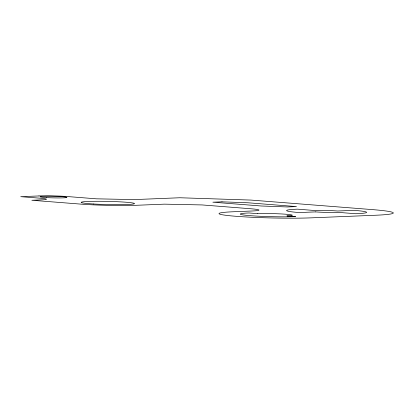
<?xml version="1.0" encoding="UTF-8"?>
<svg xmlns="http://www.w3.org/2000/svg" width="414" height="414" viewBox="0 0 414 414"><rect width="100%" height="100%" fill="white"/><g stroke="black" fill="none" stroke-linecap="round" stroke-linejoin="round"><path stroke-width="0.62" d="M38.988 195.941L20.7 196.681L40.122 198.202A20.012 1.185 1.3 0 1 40.97 199.9L31.826 200.272L80.378 204.081A40.023 2.375 1.3 0 0 136.941 205.261L164.374 204.154L202.079 204.935L250.63 208.749A26.682 1.584 1.3 0 1 251.764 211.011L233.48 211.751A53.365 3.167 1.3 0 0 235.747 216.274A53.365 3.167 1.3 0 0 311.162 217.847L375.167 215.259A66.706 3.954 1.3 0 0 372.331 209.603L250.951 200.076L179.821 197.757L134.105 199.6L96.4 198.818L67.27 196.531A20.012 1.185 1.3 0 0 38.988 195.941M221.976 201.825L212.832 202.192L261.384 206.006L287.347 206.953L296.491 206.586L247.939 202.777L221.976 201.825M315.644 211.896L299.182 212.558A40.023 2.375 1.3 0 1 297.48 209.163L314.961 210.535A16.011 0.947 1.3 0 1 337.586 211.005L354.042 210.343A40.023 2.375 1.3 0 1 355.745 213.738L338.264 212.366A16.011 0.947 1.3 0 1 315.644 211.896M257.756 213.655L249.016 212.967A32.018 1.899 1.3 0 0 250.377 215.684A32.018 1.899 1.3 0 0 295.627 216.625L286.886 215.942A20.012 1.185 1.3 0 0 286.038 214.245A20.012 1.185 1.3 0 0 257.756 213.655M46.409 197.592A13.341 0.792 1.3 0 0 66.877 197.421A13.341 0.792 1.3 0 0 47.367 196.241A13.341 0.792 1.3 0 0 46.409 197.592M93.528 203.988A26.682 1.584 1.3 0 0 134.462 203.641A26.682 1.584 1.3 0 0 95.437 201.292A26.682 1.584 1.3 0 0 93.528 203.988"/></g></svg>
